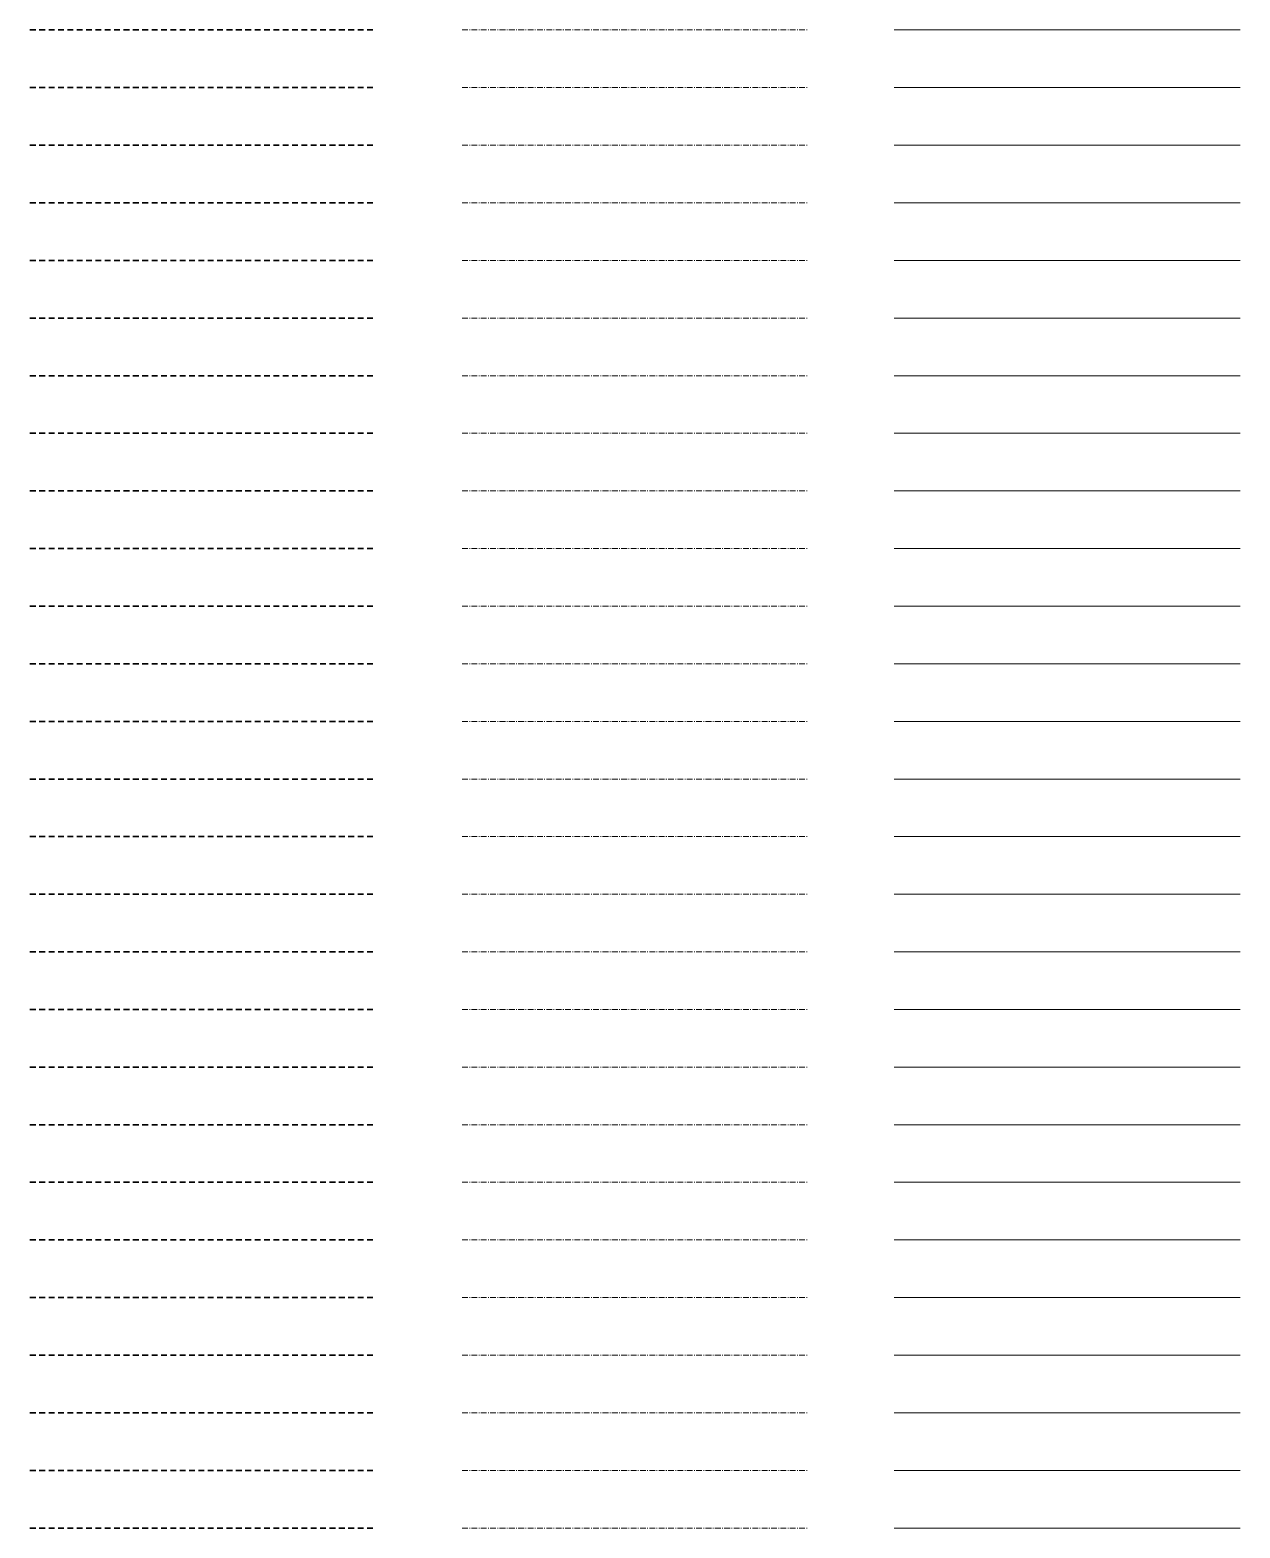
# Model space of a CAD drawing. Header units: metres. Extents: x -170 to 2070, y -13 to 17840.
# Drawn here: x 600 to 1020, y 8920 to 9440 of the extents above; entities that cross this region are included whole.
import ezdxf
from ezdxf.lldxf.tags import DXFTag

# ---------------------------------------------------------------- set-up
doc = ezdxf.new("R2010")
doc.units = ezdxf.units.M
doc.linetypes.add('KL-SO', pattern=[3.25, 2, -1.25])
doc.linetypes.add('KL-VERLATEN-SO', pattern=[3.25, 2, -0.5, 0.25, -0.5])
for name, color, linetype, lineweight in [('B-OI-KL-ET_LSOV_AANSLUITNET_230 V_3x10Cu as10-RESERVE-G', 14, 'KL-RESERVE-SO', 18), ('B-OI-KL-ET_LSOV_AANSLUITNET_230 V_3x10Cu as10-VERLATEN-G', 14, 'KL-VERLATEN-SO', 18), ('B-OI-KL-ET_LSOV_AANSLUITNET_230 V_3x2.5Cu as2.5-RESERVE-G', 14, 'KL-RESERVE-SO', 18), ('B-OI-KL-ET_LSOV_AANSLUITNET_230 V_3x2.5Cu as2.5-VERLATEN-G', 14, 'KL-VERLATEN-SO', 18), ('B-OI-KL-ET_LSOV_AANSLUITNET_230 V_3x6Cu as6-RESERVE-G', 14, 'KL-RESERVE-SO', 18), ('B-OI-KL-ET_LSOV_AANSLUITNET_230 V_3x6Cu as6-VERLATEN-G', 14, 'KL-VERLATEN-SO', 18), ('B-OI-KL-ET_LSOV_AANSLUITNET_230 V_4x10Cu as10-RESERVE-G', 14, 'KL-RESERVE-SO', 18), ('B-OI-KL-ET_LSOV_AANSLUITNET_230 V_4x10Cu as10-VERLATEN-G', 14, 'KL-VERLATEN-SO', 18), ('B-OI-KL-ET_LSOV_AANSLUITNET_230 V_4x150Al 4x6Cu as50Cu-RESERVE-G', 14, 'KL-RESERVE-SO', 18), ('B-OI-KL-ET_LSOV_AANSLUITNET_230 V_4x150Al 4x6Cu as50Cu-VERLATEN-G', 14, 'KL-VERLATEN-SO', 18), ('B-OI-KL-ET_LSOV_AANSLUITNET_230 V_4x150Al as50Cu-RESERVE-G', 14, 'KL-RESERVE-SO', 18), ('B-OI-KL-ET_LSOV_AANSLUITNET_230 V_4x150Al as50Cu-VERLATEN-G', 14, 'KL-VERLATEN-SO', 18), ('B-OI-KL-ET_LSOV_AANSLUITNET_230 V_4x16Cu as16-RESERVE-G', 14, 'KL-RESERVE-SO', 18), ('B-OI-KL-ET_LSOV_AANSLUITNET_230 V_4x16Cu as16-VERLATEN-G', 14, 'KL-VERLATEN-SO', 18), ('B-OI-KL-ET_LSOV_AANSLUITNET_230 V_4x2.5Cu as2.5-RESERVE-G', 14, 'KL-RESERVE-SO', 18), ('B-OI-KL-ET_LSOV_AANSLUITNET_230 V_4x2.5Cu as2.5-VERLATEN-G', 14, 'KL-VERLATEN-SO', 18), ('B-OI-KL-ET_LSOV_AANSLUITNET_230 V_4x50Al 4x2.5Cu as25Cu-RESERVE-G', 14, 'KL-RESERVE-SO', 18), ('B-OI-KL-ET_LSOV_AANSLUITNET_230 V_4x50Al 4x2.5Cu as25Cu-VERLATEN-G', 14, 'KL-VERLATEN-SO', 18), ('B-OI-KL-ET_LSOV_AANSLUITNET_230 V_4x6Cu as6-RESERVE-G', 14, 'KL-RESERVE-SO', 18), ('B-OI-KL-ET_LSOV_AANSLUITNET_230 V_4x6Cu as6-VERLATEN-G', 14, 'KL-VERLATEN-SO', 18), ('B-OI-KL-ET_LSOV_AANSLUITNET_230 V_4x95Al 4x6Cu as35Cu-RESERVE-G', 14, 'KL-RESERVE-SO', 18), ('B-OI-KL-ET_LSOV_AANSLUITNET_230 V_4x95Al 4x6Cu as35Cu-VERLATEN-G', 14, 'KL-VERLATEN-SO', 18), ('B-OI-KL-ET_LSOV_AANSLUITNET_230 V_5x10Cu-RESERVE-G', 14, 'KL-RESERVE-SO', 18), ('B-OI-KL-ET_LSOV_AANSLUITNET_230 V_5x10Cu-VERLATEN-G', 14, 'KL-VERLATEN-SO', 18), ('B-OI-KL-ET_LSOV_AANSLUITNET_230 V_5x16Cu-RESERVE-G', 14, 'KL-RESERVE-SO', 18), ('B-OI-KL-ET_LSOV_AANSLUITNET_230 V_5x16Cu-VERLATEN-G', 14, 'KL-VERLATEN-SO', 18), ('B-OI-KL-ET_LSOV_AANSLUITNET_230 V_OVERIG-RESERVE-G', 14, 'KL-RESERVE-SO', 18), ('B-OI-KL-ET_LSOV_AANSLUITNET_230 V_OVERIG-VERLATEN-G', 14, 'KL-VERLATEN-SO', 18), ('B-OI-KL-ET_LSOV_AANSLUITNET_400 V_2x2.5Cu as2.5-RESERVE-G', 14, 'KL-RESERVE-SO', 18), ('B-OI-KL-ET_LSOV_AANSLUITNET_400 V_2x2.5Cu as2.5-VERLATEN-G', 14, 'KL-VERLATEN-SO', 18), ('B-OI-KL-ET_LSOV_AANSLUITNET_400 V_3x10Cu as10-RESERVE-G', 14, 'KL-RESERVE-SO', 18), ('B-OI-KL-ET_LSOV_AANSLUITNET_400 V_3x10Cu as10-VERLATEN-G', 14, 'KL-VERLATEN-SO', 18), ('B-OI-KL-ET_LSOV_AANSLUITNET_400 V_3x2.5Cu as2.5-RESERVE-G', 14, 'KL-RESERVE-SO', 18), ('B-OI-KL-ET_LSOV_AANSLUITNET_400 V_3x2.5Cu as2.5-VERLATEN-G', 14, 'KL-VERLATEN-SO', 18), ('B-OI-KL-ET_LSOV_AANSLUITNET_400 V_3x6Cu as6-RESERVE-G', 14, 'KL-RESERVE-SO', 18), ('B-OI-KL-ET_LSOV_AANSLUITNET_400 V_3x6Cu as6-VERLATEN-G', 14, 'KL-VERLATEN-SO', 18), ('B-OI-KL-ET_LSOV_AANSLUITNET_400 V_4x10Cu as10-RESERVE-G', 14, 'KL-RESERVE-SO', 18), ('B-OI-KL-ET_LSOV_AANSLUITNET_400 V_4x10Cu as10-VERLATEN-G', 14, 'KL-VERLATEN-SO', 18), ('B-OI-KL-ET_LSOV_AANSLUITNET_400 V_4x150Al 4x6Cu as50Cu-RESERVE-G', 14, 'KL-RESERVE-SO', 18), ('B-OI-KL-ET_LSOV_AANSLUITNET_400 V_4x150Al 4x6Cu as50Cu-VERLATEN-G', 14, 'KL-VERLATEN-SO', 18), ('B-OI-KL-ET_LSOV_AANSLUITNET_400 V_4x150Al as50Cu-RESERVE-G', 14, 'KL-RESERVE-SO', 18), ('B-OI-KL-ET_LSOV_AANSLUITNET_400 V_4x150Al as50Cu-VERLATEN-G', 14, 'KL-VERLATEN-SO', 18), ('B-OI-KL-ET_LSOV_AANSLUITNET_400 V_4x16Cu as16-RESERVE-G', 14, 'KL-RESERVE-SO', 18), ('B-OI-KL-ET_LSOV_AANSLUITNET_400 V_4x16Cu as16-VERLATEN-G', 14, 'KL-VERLATEN-SO', 18), ('B-OI-KL-ET_LSOV_AANSLUITNET_400 V_4x2.5Cu as2.5-RESERVE-G', 14, 'KL-RESERVE-SO', 18), ('B-OI-KL-ET_LSOV_AANSLUITNET_400 V_4x2.5Cu as2.5-VERLATEN-G', 14, 'KL-VERLATEN-SO', 18), ('B-OI-KL-ET_LSOV_AANSLUITNET_400 V_4x50Al 4x2.5Cu as25Cu-RESERVE-G', 14, 'KL-RESERVE-SO', 18), ('B-OI-KL-ET_LSOV_AANSLUITNET_400 V_4x50Al 4x2.5Cu as25Cu-VERLATEN-G', 14, 'KL-VERLATEN-SO', 18), ('B-OI-KL-ET_LSOV_AANSLUITNET_400 V_4x6Cu as6-RESERVE-G', 14, 'KL-RESERVE-SO', 18), ('B-OI-KL-ET_LSOV_AANSLUITNET_400 V_4x6Cu as6-VERLATEN-G', 14, 'KL-VERLATEN-SO', 18), ('B-OI-KL-ET_LSOV_AANSLUITNET_400 V_4x95Al 4x6Cu as35Cu-RESERVE-G', 14, 'KL-RESERVE-SO', 18), ('B-OI-KL-ET_LSOV_AANSLUITNET_400 V_4x95Al 4x6Cu as35Cu-VERLATEN-G', 14, 'KL-VERLATEN-SO', 18), ('B-OI-KL-ET_LSOV_AANSLUITNET_400 V_5x10Cu-RESERVE-G', 14, 'KL-RESERVE-SO', 18), ('B-OI-KL-ET_LSOV_AANSLUITNET_400 V_5x10Cu-VERLATEN-G', 14, 'KL-VERLATEN-SO', 18), ('R-OI-KL-ET_LSOV_AANSLUITNET_230 V_3x10Cu as10-G', 14, 'KL-SO', 35), ('R-OI-KL-ET_LSOV_AANSLUITNET_230 V_3x2.5Cu as2.5-G', 14, 'KL-SO', 35), ('R-OI-KL-ET_LSOV_AANSLUITNET_230 V_3x6Cu as6-G', 14, 'KL-SO', 35), ('R-OI-KL-ET_LSOV_AANSLUITNET_230 V_4x10Cu as10-G', 14, 'KL-SO', 35), ('R-OI-KL-ET_LSOV_AANSLUITNET_230 V_4x150Al 4x6Cu as50Cu-G', 14, 'KL-SO', 35), ('R-OI-KL-ET_LSOV_AANSLUITNET_230 V_4x150Al as50Cu-G', 14, 'KL-SO', 35), ('R-OI-KL-ET_LSOV_AANSLUITNET_230 V_4x16Cu as16-G', 14, 'KL-SO', 35), ('R-OI-KL-ET_LSOV_AANSLUITNET_230 V_4x2.5Cu as2.5-G', 14, 'KL-SO', 35), ('R-OI-KL-ET_LSOV_AANSLUITNET_230 V_4x50Al 4x2.5Cu as25Cu-G', 14, 'KL-SO', 35), ('R-OI-KL-ET_LSOV_AANSLUITNET_230 V_4x6Cu as6-G', 14, 'KL-SO', 35), ('R-OI-KL-ET_LSOV_AANSLUITNET_230 V_4x95Al 4x6Cu as35Cu-G', 14, 'KL-SO', 35), ('R-OI-KL-ET_LSOV_AANSLUITNET_230 V_5x10Cu-G', 14, 'KL-SO', 35), ('R-OI-KL-ET_LSOV_AANSLUITNET_230 V_5x16Cu-G', 14, 'KL-SO', 35), ('R-OI-KL-ET_LSOV_AANSLUITNET_230 V_OVERIG-G', 14, 'KL-SO', 35), ('R-OI-KL-ET_LSOV_AANSLUITNET_400 V_2x2.5Cu as2.5-G', 14, 'KL-SO', 35), ('R-OI-KL-ET_LSOV_AANSLUITNET_400 V_3x10Cu as10-G', 14, 'KL-SO', 35), ('R-OI-KL-ET_LSOV_AANSLUITNET_400 V_3x2.5Cu as2.5-G', 14, 'KL-SO', 35), ('R-OI-KL-ET_LSOV_AANSLUITNET_400 V_3x6Cu as6-G', 14, 'KL-SO', 35), ('R-OI-KL-ET_LSOV_AANSLUITNET_400 V_4x10Cu as10-G', 14, 'KL-SO', 35), ('R-OI-KL-ET_LSOV_AANSLUITNET_400 V_4x150Al 4x6Cu as50Cu-G', 14, 'KL-SO', 35), ('R-OI-KL-ET_LSOV_AANSLUITNET_400 V_4x150Al as50Cu-G', 14, 'KL-SO', 35), ('R-OI-KL-ET_LSOV_AANSLUITNET_400 V_4x16Cu as16-G', 14, 'KL-SO', 35), ('R-OI-KL-ET_LSOV_AANSLUITNET_400 V_4x2.5Cu as2.5-G', 14, 'KL-SO', 35), ('R-OI-KL-ET_LSOV_AANSLUITNET_400 V_4x50Al 4x2.5Cu as25Cu-G', 14, 'KL-SO', 35), ('R-OI-KL-ET_LSOV_AANSLUITNET_400 V_4x6Cu as6-G', 14, 'KL-SO', 35), ('R-OI-KL-ET_LSOV_AANSLUITNET_400 V_4x95Al 4x6Cu as35Cu-G', 14, 'KL-SO', 35), ('R-OI-KL-ET_LSOV_AANSLUITNET_400 V_5x10Cu-G', 14, 'KL-SO', 35)]:
    doc.layers.add(name, color=color, linetype=linetype, lineweight=lineweight)
tags = doc.linetypes.add('KL-RESERVE-SO', pattern='A,7,-2,["RS",Standard,S=1,R=0,X=-1,Y=-0.5],-1.5', length=10.5).pattern_tags.tags
tags[6] = DXFTag(74, 10)

msp = doc.modelspace()

# ---------------------------------------------------------------- linework, layer by layer
at = {"layer": 'B-OI-KL-ET_LSOV_AANSLUITNET_230 V_3x10Cu as10-RESERVE-G'}
msp.add_line((900, 8920), (1020, 8920), dxfattribs=at)
at = {"layer": 'B-OI-KL-ET_LSOV_AANSLUITNET_230 V_3x10Cu as10-VERLATEN-G'}
msp.add_line((750, 8920), (870, 8920), dxfattribs=at)
at = {"layer": 'B-OI-KL-ET_LSOV_AANSLUITNET_230 V_3x2.5Cu as2.5-RESERVE-G'}
msp.add_line((900, 8940), (1020, 8940), dxfattribs=at)
at = {"layer": 'B-OI-KL-ET_LSOV_AANSLUITNET_230 V_3x2.5Cu as2.5-VERLATEN-G'}
msp.add_line((750, 8940), (870, 8940), dxfattribs=at)
at = {"layer": 'B-OI-KL-ET_LSOV_AANSLUITNET_230 V_3x6Cu as6-RESERVE-G'}
msp.add_line((900, 8960), (1020, 8960), dxfattribs=at)
at = {"layer": 'B-OI-KL-ET_LSOV_AANSLUITNET_230 V_3x6Cu as6-VERLATEN-G'}
msp.add_line((750, 8960), (870, 8960), dxfattribs=at)
at = {"layer": 'B-OI-KL-ET_LSOV_AANSLUITNET_230 V_4x10Cu as10-RESERVE-G'}
msp.add_line((900, 8980), (1020, 8980), dxfattribs=at)
at = {"layer": 'B-OI-KL-ET_LSOV_AANSLUITNET_230 V_4x10Cu as10-VERLATEN-G'}
msp.add_line((750, 8980), (870, 8980), dxfattribs=at)
at = {"layer": 'B-OI-KL-ET_LSOV_AANSLUITNET_230 V_4x150Al 4x6Cu as50Cu-RESERVE-G'}
msp.add_line((900, 9000), (1020, 9000), dxfattribs=at)
at = {"layer": 'B-OI-KL-ET_LSOV_AANSLUITNET_230 V_4x150Al 4x6Cu as50Cu-VERLATEN-G'}
msp.add_line((750, 9000), (870, 9000), dxfattribs=at)
at = {"layer": 'B-OI-KL-ET_LSOV_AANSLUITNET_230 V_4x150Al as50Cu-RESERVE-G'}
msp.add_line((900, 9020), (1020, 9020), dxfattribs=at)
at = {"layer": 'B-OI-KL-ET_LSOV_AANSLUITNET_230 V_4x150Al as50Cu-VERLATEN-G'}
msp.add_line((750, 9020), (870, 9020), dxfattribs=at)
at = {"layer": 'B-OI-KL-ET_LSOV_AANSLUITNET_230 V_4x16Cu as16-RESERVE-G'}
msp.add_line((900, 9040), (1020, 9040), dxfattribs=at)
at = {"layer": 'B-OI-KL-ET_LSOV_AANSLUITNET_230 V_4x16Cu as16-VERLATEN-G'}
msp.add_line((750, 9040), (870, 9040), dxfattribs=at)
at = {"layer": 'B-OI-KL-ET_LSOV_AANSLUITNET_230 V_4x2.5Cu as2.5-RESERVE-G'}
msp.add_line((900, 9060), (1020, 9060), dxfattribs=at)
at = {"layer": 'B-OI-KL-ET_LSOV_AANSLUITNET_230 V_4x2.5Cu as2.5-VERLATEN-G'}
msp.add_line((750, 9060), (870, 9060), dxfattribs=at)
at = {"layer": 'B-OI-KL-ET_LSOV_AANSLUITNET_230 V_4x50Al 4x2.5Cu as25Cu-RESERVE-G'}
msp.add_line((900, 9080), (1020, 9080), dxfattribs=at)
at = {"layer": 'B-OI-KL-ET_LSOV_AANSLUITNET_230 V_4x50Al 4x2.5Cu as25Cu-VERLATEN-G'}
msp.add_line((750, 9080), (870, 9080), dxfattribs=at)
at = {"layer": 'B-OI-KL-ET_LSOV_AANSLUITNET_230 V_4x6Cu as6-RESERVE-G'}
msp.add_line((900, 9100), (1020, 9100), dxfattribs=at)
at = {"layer": 'B-OI-KL-ET_LSOV_AANSLUITNET_230 V_4x6Cu as6-VERLATEN-G'}
msp.add_line((750, 9100), (870, 9100), dxfattribs=at)
at = {"layer": 'B-OI-KL-ET_LSOV_AANSLUITNET_230 V_4x95Al 4x6Cu as35Cu-RESERVE-G'}
msp.add_line((900, 9120), (1020, 9120), dxfattribs=at)
at = {"layer": 'B-OI-KL-ET_LSOV_AANSLUITNET_230 V_4x95Al 4x6Cu as35Cu-VERLATEN-G'}
msp.add_line((750, 9120), (870, 9120), dxfattribs=at)
at = {"layer": 'B-OI-KL-ET_LSOV_AANSLUITNET_230 V_5x10Cu-RESERVE-G'}
msp.add_line((900, 9140), (1020, 9140), dxfattribs=at)
at = {"layer": 'B-OI-KL-ET_LSOV_AANSLUITNET_230 V_5x10Cu-VERLATEN-G'}
msp.add_line((750, 9140), (870, 9140), dxfattribs=at)
at = {"layer": 'B-OI-KL-ET_LSOV_AANSLUITNET_230 V_5x16Cu-RESERVE-G'}
msp.add_line((900, 9160), (1020, 9160), dxfattribs=at)
at = {"layer": 'B-OI-KL-ET_LSOV_AANSLUITNET_230 V_5x16Cu-VERLATEN-G'}
msp.add_line((750, 9160), (870, 9160), dxfattribs=at)
at = {"layer": 'B-OI-KL-ET_LSOV_AANSLUITNET_230 V_OVERIG-RESERVE-G'}
msp.add_line((900, 9180), (1020, 9180), dxfattribs=at)
at = {"layer": 'B-OI-KL-ET_LSOV_AANSLUITNET_230 V_OVERIG-VERLATEN-G'}
msp.add_line((750, 9180), (870, 9180), dxfattribs=at)
at = {"layer": 'B-OI-KL-ET_LSOV_AANSLUITNET_400 V_2x2.5Cu as2.5-RESERVE-G'}
msp.add_line((900, 9200), (1020, 9200), dxfattribs=at)
at = {"layer": 'B-OI-KL-ET_LSOV_AANSLUITNET_400 V_2x2.5Cu as2.5-VERLATEN-G'}
msp.add_line((750, 9200), (870, 9200), dxfattribs=at)
at = {"layer": 'B-OI-KL-ET_LSOV_AANSLUITNET_400 V_3x10Cu as10-RESERVE-G'}
msp.add_line((900, 9220), (1020, 9220), dxfattribs=at)
at = {"layer": 'B-OI-KL-ET_LSOV_AANSLUITNET_400 V_3x10Cu as10-VERLATEN-G'}
msp.add_line((750, 9220), (870, 9220), dxfattribs=at)
at = {"layer": 'B-OI-KL-ET_LSOV_AANSLUITNET_400 V_3x2.5Cu as2.5-RESERVE-G'}
msp.add_line((900, 9240), (1020, 9240), dxfattribs=at)
at = {"layer": 'B-OI-KL-ET_LSOV_AANSLUITNET_400 V_3x2.5Cu as2.5-VERLATEN-G'}
msp.add_line((750, 9240), (870, 9240), dxfattribs=at)
at = {"layer": 'B-OI-KL-ET_LSOV_AANSLUITNET_400 V_3x6Cu as6-RESERVE-G'}
msp.add_line((900, 9260), (1020, 9260), dxfattribs=at)
at = {"layer": 'B-OI-KL-ET_LSOV_AANSLUITNET_400 V_3x6Cu as6-VERLATEN-G'}
msp.add_line((750, 9260), (870, 9260), dxfattribs=at)
at = {"layer": 'B-OI-KL-ET_LSOV_AANSLUITNET_400 V_4x10Cu as10-RESERVE-G'}
msp.add_line((900, 9280), (1020, 9280), dxfattribs=at)
at = {"layer": 'B-OI-KL-ET_LSOV_AANSLUITNET_400 V_4x10Cu as10-VERLATEN-G'}
msp.add_line((750, 9280), (870, 9280), dxfattribs=at)
at = {"layer": 'B-OI-KL-ET_LSOV_AANSLUITNET_400 V_4x150Al 4x6Cu as50Cu-RESERVE-G'}
msp.add_line((900, 9300), (1020, 9300), dxfattribs=at)
at = {"layer": 'B-OI-KL-ET_LSOV_AANSLUITNET_400 V_4x150Al 4x6Cu as50Cu-VERLATEN-G'}
msp.add_line((750, 9300), (870, 9300), dxfattribs=at)
at = {"layer": 'B-OI-KL-ET_LSOV_AANSLUITNET_400 V_4x150Al as50Cu-RESERVE-G'}
msp.add_line((900, 9320), (1020, 9320), dxfattribs=at)
at = {"layer": 'B-OI-KL-ET_LSOV_AANSLUITNET_400 V_4x150Al as50Cu-VERLATEN-G'}
msp.add_line((750, 9320), (870, 9320), dxfattribs=at)
at = {"layer": 'B-OI-KL-ET_LSOV_AANSLUITNET_400 V_4x16Cu as16-RESERVE-G'}
msp.add_line((900, 9340), (1020, 9340), dxfattribs=at)
at = {"layer": 'B-OI-KL-ET_LSOV_AANSLUITNET_400 V_4x16Cu as16-VERLATEN-G'}
msp.add_line((750, 9340), (870, 9340), dxfattribs=at)
at = {"layer": 'B-OI-KL-ET_LSOV_AANSLUITNET_400 V_4x2.5Cu as2.5-RESERVE-G'}
msp.add_line((900, 9360), (1020, 9360), dxfattribs=at)
at = {"layer": 'B-OI-KL-ET_LSOV_AANSLUITNET_400 V_4x2.5Cu as2.5-VERLATEN-G'}
msp.add_line((750, 9360), (870, 9360), dxfattribs=at)
at = {"layer": 'B-OI-KL-ET_LSOV_AANSLUITNET_400 V_4x50Al 4x2.5Cu as25Cu-RESERVE-G'}
msp.add_line((900, 9380), (1020, 9380), dxfattribs=at)
at = {"layer": 'B-OI-KL-ET_LSOV_AANSLUITNET_400 V_4x50Al 4x2.5Cu as25Cu-VERLATEN-G'}
msp.add_line((750, 9380), (870, 9380), dxfattribs=at)
at = {"layer": 'B-OI-KL-ET_LSOV_AANSLUITNET_400 V_4x6Cu as6-RESERVE-G'}
msp.add_line((900, 9400), (1020, 9400), dxfattribs=at)
at = {"layer": 'B-OI-KL-ET_LSOV_AANSLUITNET_400 V_4x6Cu as6-VERLATEN-G'}
msp.add_line((750, 9400), (870, 9400), dxfattribs=at)
at = {"layer": 'B-OI-KL-ET_LSOV_AANSLUITNET_400 V_4x95Al 4x6Cu as35Cu-RESERVE-G'}
msp.add_line((900, 9420), (1020, 9420), dxfattribs=at)
at = {"layer": 'B-OI-KL-ET_LSOV_AANSLUITNET_400 V_4x95Al 4x6Cu as35Cu-VERLATEN-G'}
msp.add_line((750, 9420), (870, 9420), dxfattribs=at)
at = {"layer": 'B-OI-KL-ET_LSOV_AANSLUITNET_400 V_5x10Cu-RESERVE-G'}
msp.add_line((900, 9440), (1020, 9440), dxfattribs=at)
at = {"layer": 'B-OI-KL-ET_LSOV_AANSLUITNET_400 V_5x10Cu-VERLATEN-G'}
msp.add_line((750, 9440), (870, 9440), dxfattribs=at)
at = {"layer": 'R-OI-KL-ET_LSOV_AANSLUITNET_230 V_3x10Cu as10-G'}
msp.add_line((600, 8920), (720, 8920), dxfattribs=at)
at = {"layer": 'R-OI-KL-ET_LSOV_AANSLUITNET_230 V_3x2.5Cu as2.5-G'}
msp.add_line((600, 8940), (720, 8940), dxfattribs=at)
at = {"layer": 'R-OI-KL-ET_LSOV_AANSLUITNET_230 V_3x6Cu as6-G'}
msp.add_line((600, 8960), (720, 8960), dxfattribs=at)
at = {"layer": 'R-OI-KL-ET_LSOV_AANSLUITNET_230 V_4x10Cu as10-G'}
msp.add_line((600, 8980), (720, 8980), dxfattribs=at)
at = {"layer": 'R-OI-KL-ET_LSOV_AANSLUITNET_230 V_4x150Al 4x6Cu as50Cu-G'}
msp.add_line((600, 9000), (720, 9000), dxfattribs=at)
at = {"layer": 'R-OI-KL-ET_LSOV_AANSLUITNET_230 V_4x150Al as50Cu-G'}
msp.add_line((600, 9020), (720, 9020), dxfattribs=at)
at = {"layer": 'R-OI-KL-ET_LSOV_AANSLUITNET_230 V_4x16Cu as16-G'}
msp.add_line((600, 9040), (720, 9040), dxfattribs=at)
at = {"layer": 'R-OI-KL-ET_LSOV_AANSLUITNET_230 V_4x2.5Cu as2.5-G'}
msp.add_line((600, 9060), (720, 9060), dxfattribs=at)
at = {"layer": 'R-OI-KL-ET_LSOV_AANSLUITNET_230 V_4x50Al 4x2.5Cu as25Cu-G'}
msp.add_line((600, 9080), (720, 9080), dxfattribs=at)
at = {"layer": 'R-OI-KL-ET_LSOV_AANSLUITNET_230 V_4x6Cu as6-G'}
msp.add_line((600, 9100), (720, 9100), dxfattribs=at)
at = {"layer": 'R-OI-KL-ET_LSOV_AANSLUITNET_230 V_4x95Al 4x6Cu as35Cu-G'}
msp.add_line((600, 9120), (720, 9120), dxfattribs=at)
at = {"layer": 'R-OI-KL-ET_LSOV_AANSLUITNET_230 V_5x10Cu-G'}
msp.add_line((600, 9140), (720, 9140), dxfattribs=at)
at = {"layer": 'R-OI-KL-ET_LSOV_AANSLUITNET_230 V_5x16Cu-G'}
msp.add_line((600, 9160), (720, 9160), dxfattribs=at)
at = {"layer": 'R-OI-KL-ET_LSOV_AANSLUITNET_230 V_OVERIG-G'}
msp.add_line((600, 9180), (720, 9180), dxfattribs=at)
at = {"layer": 'R-OI-KL-ET_LSOV_AANSLUITNET_400 V_2x2.5Cu as2.5-G'}
msp.add_line((600, 9200), (720, 9200), dxfattribs=at)
at = {"layer": 'R-OI-KL-ET_LSOV_AANSLUITNET_400 V_3x10Cu as10-G'}
msp.add_line((600, 9220), (720, 9220), dxfattribs=at)
at = {"layer": 'R-OI-KL-ET_LSOV_AANSLUITNET_400 V_3x2.5Cu as2.5-G'}
msp.add_line((600, 9240), (720, 9240), dxfattribs=at)
at = {"layer": 'R-OI-KL-ET_LSOV_AANSLUITNET_400 V_3x6Cu as6-G'}
msp.add_line((600, 9260), (720, 9260), dxfattribs=at)
at = {"layer": 'R-OI-KL-ET_LSOV_AANSLUITNET_400 V_4x10Cu as10-G'}
msp.add_line((600, 9280), (720, 9280), dxfattribs=at)
at = {"layer": 'R-OI-KL-ET_LSOV_AANSLUITNET_400 V_4x150Al 4x6Cu as50Cu-G'}
msp.add_line((600, 9300), (720, 9300), dxfattribs=at)
at = {"layer": 'R-OI-KL-ET_LSOV_AANSLUITNET_400 V_4x150Al as50Cu-G'}
msp.add_line((600, 9320), (720, 9320), dxfattribs=at)
at = {"layer": 'R-OI-KL-ET_LSOV_AANSLUITNET_400 V_4x16Cu as16-G'}
msp.add_line((600, 9340), (720, 9340), dxfattribs=at)
at = {"layer": 'R-OI-KL-ET_LSOV_AANSLUITNET_400 V_4x2.5Cu as2.5-G'}
msp.add_line((600, 9360), (720, 9360), dxfattribs=at)
at = {"layer": 'R-OI-KL-ET_LSOV_AANSLUITNET_400 V_4x50Al 4x2.5Cu as25Cu-G'}
msp.add_line((600, 9380), (720, 9380), dxfattribs=at)
at = {"layer": 'R-OI-KL-ET_LSOV_AANSLUITNET_400 V_4x6Cu as6-G'}
msp.add_line((600, 9400), (720, 9400), dxfattribs=at)
at = {"layer": 'R-OI-KL-ET_LSOV_AANSLUITNET_400 V_4x95Al 4x6Cu as35Cu-G'}
msp.add_line((600, 9420), (720, 9420), dxfattribs=at)
at = {"layer": 'R-OI-KL-ET_LSOV_AANSLUITNET_400 V_5x10Cu-G'}
msp.add_line((600, 9440), (720, 9440), dxfattribs=at)

doc.saveas('drawing.dxf')
